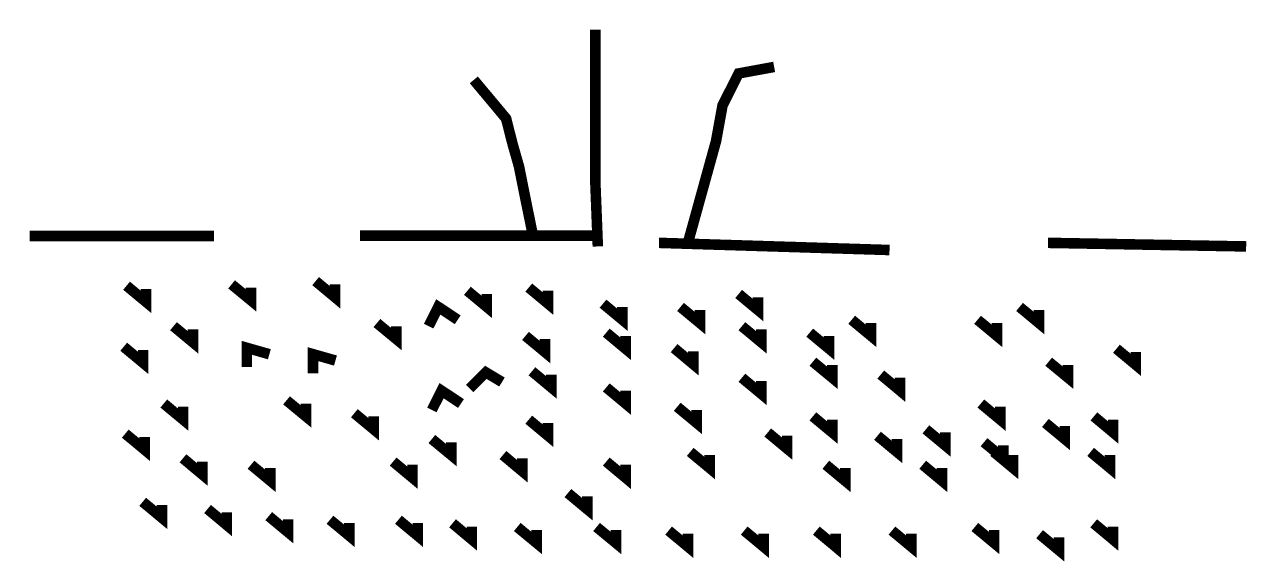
# Model space of a CAD drawing. Extents: x 0 to 11.6, y 0 to 5.1.
import ezdxf

# ---------------------------------------------------------------- set-up
doc = ezdxf.new("R2010")
doc.units = 0
doc.header["$MEASUREMENT"] = 0
doc.layers.get('0').update_dxf_attribs({"linetype": 'CONTINUOUS'})

msp = doc.modelspace()

# ---------------------------------------------------------------- linework, layer by layer
at = {"const_width": 0.1}
for points in [[(5.427, 5.067), (5.427, 4.608), (5.427, 4.21), (5.427, 3.843), (5.427, 3.599), (5.45, 3.01)], [(6.304, 3.044), (6.571, 4.01), (6.632, 4.347), (6.785, 4.652), (7.122, 4.714)], [(4.274, 4.591), (4.58, 4.224), (4.642, 3.98), (4.703, 3.766), (4.764, 3.46), (4.835, 3.112)], [(0.063, 3.109), (1.105, 3.109), (1.533, 3.109), (1.809, 3.109)], [(3.195, 3.112), (5.45, 3.112)], [(6.03, 3.044), (8.216, 2.976)], [(9.719, 3.044), (11.598, 3.01)], [(0.981, 2.637), (1.165, 2.484), (1.165, 2.607)], [(1.977, 2.65), (2.161, 2.498), (2.161, 2.62)], [(2.774, 2.681), (2.957, 2.528), (2.957, 2.65)], [(4.213, 2.589), (4.397, 2.436), (4.397, 2.559)], [(4.795, 2.62), (4.978, 2.467), (4.978, 2.589)], [(6.785, 2.559), (6.969, 2.406), (6.969, 2.528)], [(3.845, 2.253), (3.937, 2.436), (4.121, 2.314)], [(5.499, 2.467), (5.683, 2.314), (5.683, 2.436)], [(6.234, 2.436), (6.418, 2.283), (6.418, 2.406)], [(9.449, 2.436), (9.633, 2.283), (9.633, 2.406)], [(3.355, 2.283), (3.539, 2.131), (3.539, 2.253)], [(7.857, 2.314), (8.041, 2.161), (8.041, 2.283)], [(9.051, 2.314), (9.235, 2.161), (9.235, 2.283)], [(1.426, 2.253), (1.61, 2.1), (1.61, 2.222)], [(4.764, 2.161), (4.948, 2.008), (4.948, 2.131)], [(5.53, 2.192), (5.713, 2.039), (5.713, 2.161)], [(6.816, 2.253), (7, 2.1), (7, 2.222)], [(7.459, 2.192), (7.643, 2.039), (7.643, 2.161)], [(0.954, 2.058), (1.138, 1.905), (1.138, 2.027)], [(2.121, 1.865), (2.121, 2.048), (2.335, 1.987)], [(6.173, 2.045), (6.356, 1.892), (6.356, 2.014)], [(2.748, 1.805), (2.748, 1.988), (2.962, 1.927)], [(10.368, 2.039), (10.552, 1.886), (10.552, 2.008)], [(4.235, 1.662), (4.388, 1.815), (4.541, 1.723)], [(4.825, 1.825), (5.009, 1.672), (5.009, 1.794)], [(7.489, 1.916), (7.673, 1.764), (7.673, 1.886)], [(9.725, 1.916), (9.909, 1.764), (9.909, 1.886)], [(6.816, 1.764), (7, 1.611), (7, 1.733)], [(8.133, 1.794), (8.316, 1.641), (8.316, 1.764)], [(3.876, 1.458), (3.968, 1.641), (4.152, 1.519)], [(5.53, 1.672), (5.713, 1.519), (5.713, 1.641)], [(1.334, 1.519), (1.518, 1.366), (1.518, 1.488)], [(2.498, 1.549), (2.682, 1.397), (2.682, 1.519)], [(6.203, 1.488), (6.387, 1.335), (6.387, 1.458)], [(9.082, 1.519), (9.266, 1.366), (9.266, 1.488)], [(3.141, 1.427), (3.325, 1.274), (3.325, 1.397)], [(4.795, 1.366), (4.978, 1.213), (4.978, 1.335)], [(7.489, 1.397), (7.673, 1.244), (7.673, 1.366)], [(10.154, 1.397), (10.337, 1.244), (10.337, 1.366)], [(0.969, 1.233), (1.153, 1.08), (1.153, 1.202)], [(7.061, 1.244), (7.245, 1.091), (7.245, 1.213)], [(8.561, 1.274), (8.745, 1.121), (8.745, 1.244)], [(9.694, 1.335), (9.878, 1.182), (9.878, 1.305)], [(3.876, 1.182), (4.06, 1.03), (4.06, 1.152)], [(8.102, 1.213), (8.286, 1.06), (8.286, 1.182)], [(9.112, 1.152), (9.296, 0.999), (9.296, 1.121)], [(1.516, 0.999), (1.699, 0.846), (1.699, 0.968)], [(4.55, 1.03), (4.733, 0.877), (4.733, 0.999)], [(6.326, 1.06), (6.51, 0.907), (6.51, 1.03)], [(9.204, 1.06), (9.388, 0.907), (9.388, 1.03)], [(10.123, 1.06), (10.307, 0.907), (10.307, 1.03)], [(2.161, 0.938), (2.345, 0.785), (2.345, 0.907)], [(3.509, 0.968), (3.692, 0.815), (3.692, 0.938)], [(5.53, 0.968), (5.713, 0.815), (5.713, 0.938)], [(7.612, 0.938), (7.796, 0.785), (7.796, 0.907)], [(8.531, 0.938), (8.714, 0.785), (8.714, 0.907)], [(5.166, 0.669), (5.35, 0.516), (5.35, 0.638)], [(1.134, 0.586), (1.318, 0.433), (1.318, 0.556)], [(1.749, 0.518), (1.932, 0.365), (1.932, 0.487)], [(2.329, 0.45), (2.513, 0.297), (2.513, 0.419)], [(2.91, 0.416), (3.094, 0.263), (3.094, 0.385)], [(3.559, 0.416), (3.743, 0.263), (3.743, 0.385)], [(4.072, 0.382), (4.255, 0.229), (4.255, 0.351)], [(4.686, 0.347), (4.87, 0.195), (4.87, 0.317)], [(5.438, 0.347), (5.622, 0.195), (5.622, 0.317)], [(6.121, 0.313), (6.305, 0.16), (6.305, 0.283)], [(6.838, 0.313), (7.022, 0.16), (7.022, 0.283)], [(7.522, 0.313), (7.705, 0.16), (7.705, 0.283)], [(8.239, 0.313), (8.423, 0.16), (8.423, 0.283)], [(9.025, 0.347), (9.208, 0.195), (9.208, 0.317)], [(10.152, 0.382), (10.335, 0.229), (10.335, 0.351)], [(9.639, 0.279), (9.823, 0.126), (9.823, 0.249)]]:
    msp.add_lwpolyline(points, dxfattribs=at)

doc.saveas('drawing.dxf')
